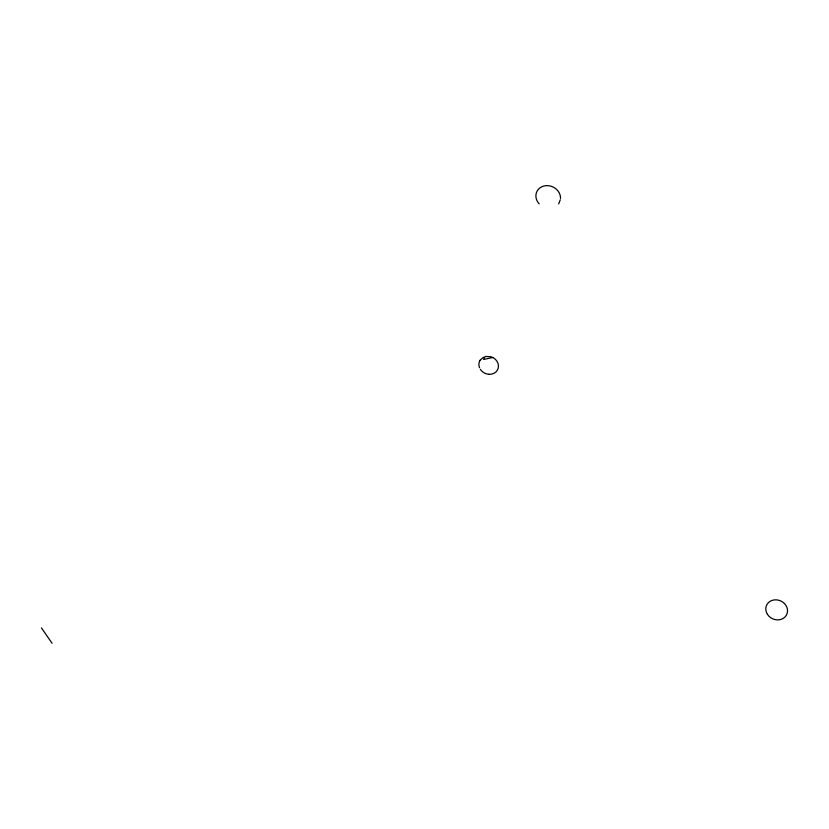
<?xml version="1.0" encoding="UTF-8"?>
<svg xmlns="http://www.w3.org/2000/svg" width="829" height="829" viewBox="0 0 829 829"><rect width="100%" height="100%" fill="white"/><g stroke="black" fill="none" stroke-linecap="round" stroke-linejoin="round"><path stroke-width="1.24" d="M560.28 199.789L558.632 203.903M480.126 360.221L483.504 357.226M492.695 357.517L483.587 359.475L484.892 356.76L485.825 356.46L490.892 356.739L493.286 357.765A9.979 8.808 24.6 0 1 498.219 368.149A9.979 8.808 24.6 0 1 489.017 374.304M488.768 374.262L486.478 373.858A9.979 8.808 24.6 0 1 480.374 369.33M41.45 627.895L52.072 643.294M479.618 367.734L479.317 367.102A9.979 8.808 24.6 0 1 480.043 360.325M539.171 203.872A12.559 11.088 24.6 0 1 543.938 185.997A12.559 11.088 24.6 0 1 560.518 198.473M767.447 614.351A11.098 9.793 24.6 0 0 786.275 615.398A11.098 9.793 24.6 0 0 776.296 599.844A11.098 9.793 24.6 0 0 767.447 614.351"/></g></svg>
